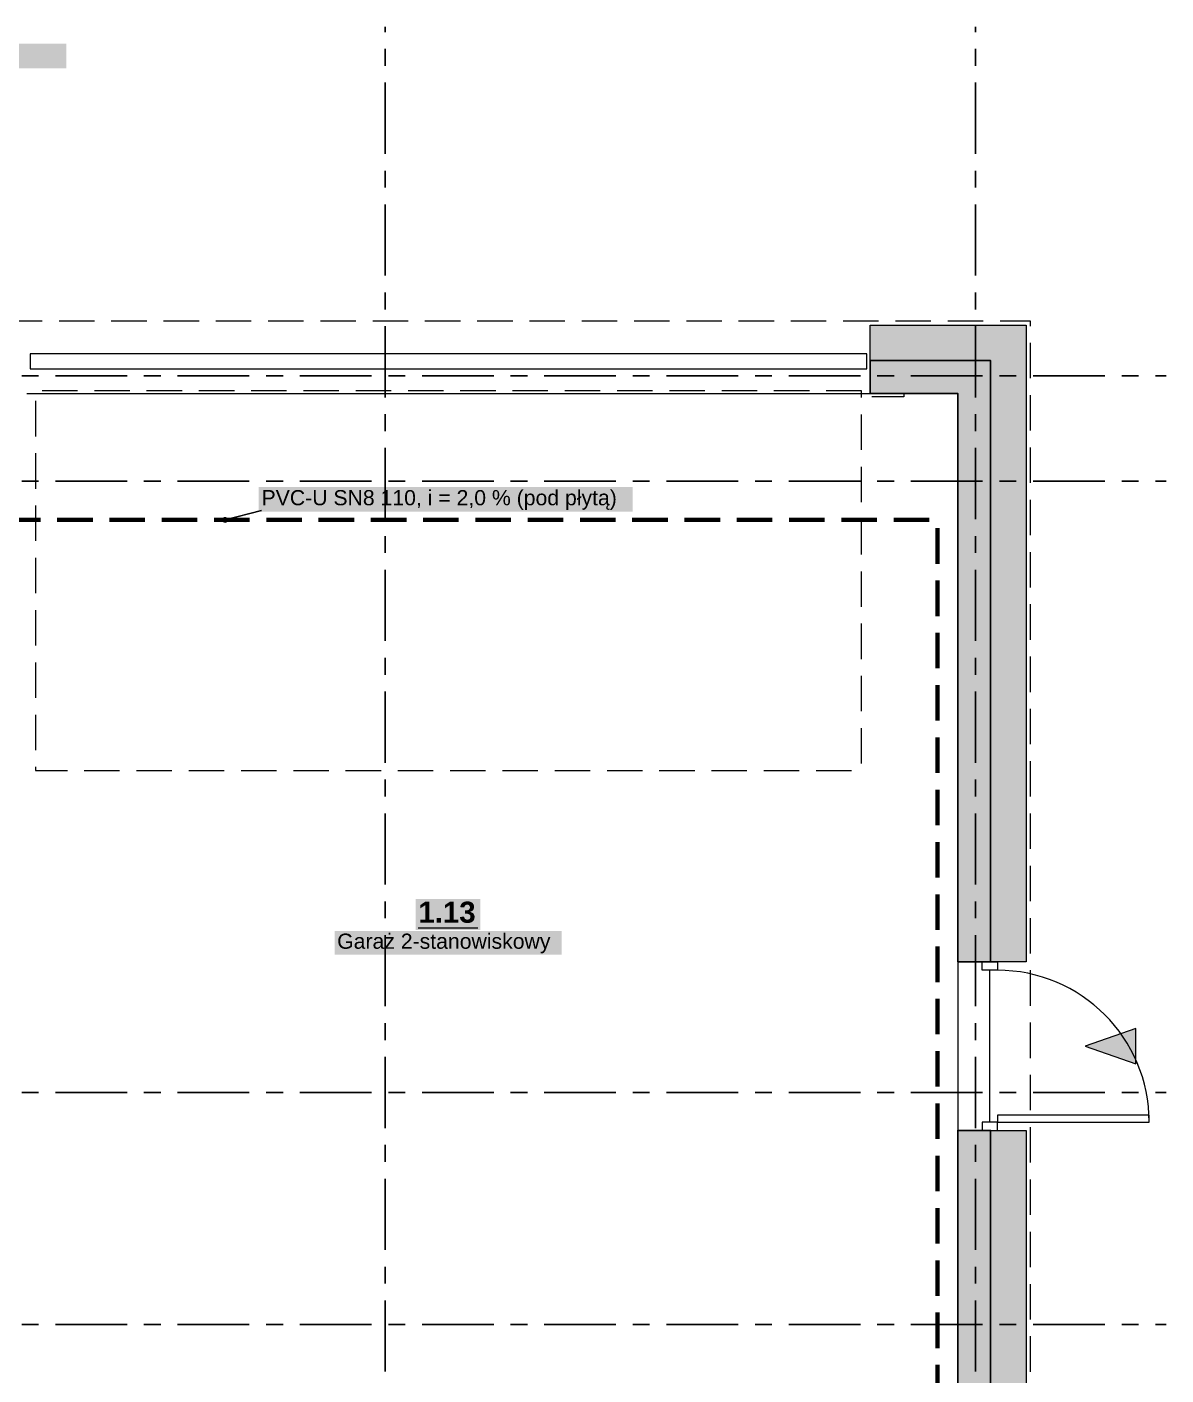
# Model space of a CAD drawing. Header units: metres. Extents: x -4.1 to 19.5, y -4.1 to 11.4.
# Drawn here: x 12.75 to 19.51, y 3.45 to 11.44 of the extents above; entities that cross this region are included whole.
import ezdxf

# ---------------------------------------------------------------- set-up
doc = ezdxf.new("R2010")
doc.units = ezdxf.units.M
doc.linetypes.add('KRESKOWA', pattern=[5.25, 4.2, -1.05])
doc.linetypes.add('PUNKTOWA', pattern=[10.5, 8.4, -1.05, 0, -1.05])
doc.layers.add('A-MASKA', color=7, linetype='Continuous', lineweight=18)
doc.layers.add('S-OPISY', color=2, linetype='Continuous', lineweight=25)
for name, color, linetype, lineweight, true_color in [('I-OSIE', 8, 'PUNKTOWA', 18, 0x7a7a7a), ('I-PODKLAD', 8, 'Continuous', 18, 0x9a9a9a), ('I-PODKLAD-SCIANY', 8, 'Continuous', 25, 0x6e6e6e), ('I-PODKLAD-WYPELN', 254, 'Continuous', 18, 0xe6e6e6), ('I-POMIESZCZENIA', 8, 'Continuous', 25, 0x4a4a4a), ('S-KANAL', 34, 'Continuous', 50, 0x7a4500)]:
    doc.layers.add(name, color=color, linetype=linetype, lineweight=lineweight, true_color=true_color)
doc.styles.add('PL_ARIAL', font='arial.ttf')
doc.styles.add('PL_ARIAL_B', font='arialbd.ttf')

msp = doc.modelspace()

# ---------------------------------------------------------------- hatches: boundary and pattern name
at = {"layer": 'A-MASKA', "true_color": 0xffffff}
for points in [[(5.7689, 11.1977), (12.9836, 11.1977), (12.9836, 11.3425), (5.7689, 11.3425)], [(14.124, 8.5694), (16.3415, 8.5694), (16.3415, 8.7142), (14.124, 8.7142)], [(15.056, 6.0892), (15.4396, 6.0892), (15.4396, 6.2717), (15.056, 6.2717)], [(14.5749, 5.9424), (15.9207, 5.9424), (15.9207, 6.0822), (14.5749, 6.0822)]]:
    msp.add_hatch(color=7, dxfattribs=at).paths.add_polyline_path(points)
at = {"layer": 'I-PODKLAD-WYPELN', "true_color": 0xe4e4e4}
for points in [[(18.675, 9.675), (18.675, 5.9), (18.465, 5.9), (18.27, 5.9), (18.27, 9.27), (17.75, 9.27), (17.75, 9.465), (17.75, 9.675)], [(18.27, 0.105), (18.27, 2.77), (14.95, 2.77), (14.95, 2.5), (14.935, 2.5), (14.8, 2.5), (14.8, 2.77), (14.5, 2.77), (14.5, 2.965), (14.5, 3.095), (18.27, 3.095), (18.27, 4.9), (18.465, 4.9), (18.675, 4.9), (18.675, -0.3), (13.25, -0.3), (13.25, -0.09), (13.25, 0.105), (14.8, 0.105), (14.8, 1.6), (14.935, 1.6), (14.95, 1.6), (14.95, 0.105)]]:
    msp.add_hatch(color=7, dxfattribs=at).paths.add_polyline_path(points)
at = {"layer": 'I-PODKLAD-WYPELN', "true_color": 0xcfcfcf}
msp.add_hatch(color=7, dxfattribs=at).paths.add_polyline_path([(19.025, 5.4), (19.325, 5.295), (19.325, 5.505)])
at = {"layer": 'S-OPISY', "true_color": 0x000000}
msp.add_hatch(color=7, dxfattribs=at).paths.add_polyline_path([(13.9425, 8.52), (13.9419, 8.5245), (13.9402, 8.5287), (13.9374, 8.5324), (13.9337, 8.5352), (13.9295, 8.5369), (13.925, 8.5375), (13.9205, 8.5369), (13.9162, 8.5352), (13.9126, 8.5324), (13.9098, 8.5287), (13.9081, 8.5245), (13.9075, 8.52), (13.9081, 8.5155), (13.9098, 8.5113), (13.9126, 8.5076), (13.9162, 8.5048), (13.9205, 8.5031), (13.925, 8.5025), (13.9295, 8.5031), (13.9337, 8.5048), (13.9374, 8.5076), (13.9402, 8.5113), (13.9419, 8.5155)])

# ---------------------------------------------------------------- linework, layer by layer
at = {"layer": 'I-OSIE', "linetype": 'PUNKTOWA', "lineweight": 25, "ltscale": 0.05024, "flags": 128}
for points in [[(14.875, -3.75), (14.875, 11.4425)], [(18.375, -3.75), (18.375, 11.4425)]]:
    msp.add_lwpolyline(points, dxfattribs=at)
at = {"layer": 'I-OSIE', "linetype": 'PUNKTOWA', "lineweight": 25, "ltscale": 0.050565, "flags": 128}
for points in [[(-3.75, 9.375), (19.505, 9.375)], [(-3.75, 8.75), (19.505, 8.75)], [(-3.75, 5.125), (19.505, 5.125)], [(-3.75, 3.75), (19.505, 3.75)]]:
    msp.add_lwpolyline(points, dxfattribs=at)
at = {"layer": 'I-PODKLAD', "linetype": 'KRESKOWA', "lineweight": 13, "ltscale": 0.05, "flags": 128}
for points in [[(11.7005, 9.7), (18.7, 9.7), (18.7, -0.325), (18.6755, -0.325)], [(17.95, 9.2695), (17.95, 9.25), (17.7505, 9.25)]]:
    msp.add_lwpolyline(points, dxfattribs=at)
at = {"layer": 'I-PODKLAD', "lineweight": 18, "ltscale": 0.05}
for points in [[(17.73, 9.505), (12.77, 9.505), (12.77, 9.415), (17.73, 9.415)], [(18.505, 5.9), (18.505, 5.85), (18.415, 5.85), (18.415, 5.9)], [(18.505, 4.95), (19.405, 4.95), (19.405, 4.99), (18.505, 4.99)], [(18.505, 4.9), (18.505, 4.95), (18.415, 4.95), (18.415, 4.9)]]:
    msp.add_lwpolyline(points, close=True, dxfattribs=at)
at = {"layer": 'I-PODKLAD', "linetype": 'KRESKOWA', "lineweight": 18, "ltscale": 0.05, "flags": 128}
msp.add_lwpolyline([(17.7, 9.285), (12.8, 9.285), (12.8, 7.035), (17.7, 7.035)], close=True, dxfattribs=at)
at = {"layer": 'I-PODKLAD', "lineweight": 13, "ltscale": 0.05}
for points in [[(12.7505, 9.27), (17.7495, 9.27)], [(18.27, 5.8995), (18.27, 4.9005)]]:
    msp.add_lwpolyline(points, dxfattribs=at)
at = {"layer": 'I-PODKLAD', "lineweight": 18, "ltscale": 0.05}
msp.add_lwpolyline([(18.46, 4.95), (18.46, 5.85)], dxfattribs=at)
at = {"layer": 'I-PODKLAD', "lineweight": 13, "ltscale": 0.05}
msp.add_lwpolyline([(19.025, 5.4), (19.325, 5.295), (19.325, 5.505)], close=True, dxfattribs=at)
msp.add_arc((18.505, 4.95), 0.9, 0, 90, dxfattribs=at)
at = {"layer": 'I-PODKLAD-SCIANY', "lineweight": 13, "ltscale": 0.05}
msp.add_lwpolyline([(17.75, 9.465), (17.75, 9.465), (17.75, 9.675), (17.75, 9.675), (17.75, 9.675), (18.675, 9.675), (18.675, 9.675), (18.675, 9.675), (18.675, 5.9), (18.675, 5.9), (18.675, 5.9), (18.465, 5.9), (18.465, 5.9), (18.465, 5.9), (18.465, 9.465), (18.465, 9.465), (18.465, 9.465), (18.465, 9.465), (18.465, 9.465), (18.465, 9.465), (18.465, 9.465), (18.465, 9.465), (18.465, 9.465), (18.465, 9.465), (18.465, 9.465), (18.465, 9.465), (18.465, 9.465), (18.465, 9.465), (18.465, 9.465), (18.465, 9.465), (18.465, 9.465), (17.75, 9.465)], close=True, dxfattribs=at)
at = {"layer": 'I-PODKLAD-SCIANY', "lineweight": 25, "ltscale": 0.05}
msp.add_lwpolyline([(17.75, 9.27), (17.75, 9.27), (17.75, 9.465), (17.75, 9.465), (17.75, 9.465), (18.465, 9.465), (18.465, 9.465), (18.465, 9.465), (18.465, 5.9), (18.465, 5.9), (18.465, 5.9), (18.27, 5.9), (18.27, 5.9), (18.27, 5.9), (18.27, 9.27), (18.27, 9.27), (18.27, 9.27), (18.27, 9.27), (18.27, 9.27), (18.27, 9.27), (18.27, 9.27), (18.27, 9.27), (18.27, 9.27), (18.27, 9.27), (18.27, 9.27), (18.27, 9.27), (18.27, 9.27), (18.27, 9.27), (18.27, 9.27), (18.27, 9.27), (18.27, 9.27), (17.75, 9.27)], close=True, dxfattribs=at)
msp.add_lwpolyline([(18.27, 2.965), (18.27, 4.9), (18.27, 4.9), (18.27, 4.9), (18.465, 4.9), (18.465, 4.9), (18.465, 4.9), (18.465, -0.09)], dxfattribs=at)
at = {"layer": 'I-PODKLAD-SCIANY', "lineweight": 13, "ltscale": 0.05}
msp.add_lwpolyline([(18.465, -0.09), (18.465, 4.9), (18.465, 4.9), (18.465, 4.9), (18.675, 4.9), (18.675, 4.9), (18.675, 4.9), (18.675, -0.3)], dxfattribs=at)
at = {"layer": 'I-POMIESZCZENIA', "lineweight": 18, "ltscale": 0.05}
msp.add_lwpolyline([(15.071, 6.1017), (15.4246, 6.1017)], dxfattribs=at)
at = {"layer": 'S-KANAL', "linetype": 'KRESKOWA', "lineweight": 70, "ltscale": 0.05, "flags": 128}
msp.add_lwpolyline([(18.15, 1.75), (18.15, 8.52), (9.7, 8.52)], dxfattribs=at)
at = {"layer": 'S-OPISY', "lineweight": 25, "ltscale": 0.05}
msp.add_lwpolyline([(13.925, 8.52), (14.1415, 8.5753)], dxfattribs=at)

# ---------------------------------------------------------------- texts
at = {"layer": 'I-POMIESZCZENIA'}
for s, height, style, p in [('1.13', 0.125, 'PL_ARIAL_B', (15.071, 6.1317)), ('Garaż 2-stanowiskowy', 0.09, 'PL_ARIAL', (14.5899, 5.9772))]:
    msp.add_text(s, height=height, dxfattribs=dict(at, style=style)).set_placement(p)
at = {"layer": 'S-OPISY', "style": 'PL_ARIAL'}
msp.add_text('PVC-U SN8 110, i = 2,0 % (pod płytą)', height=0.09, dxfattribs=at).set_placement((14.1415, 8.6067))

doc.saveas('drawing.dxf')
